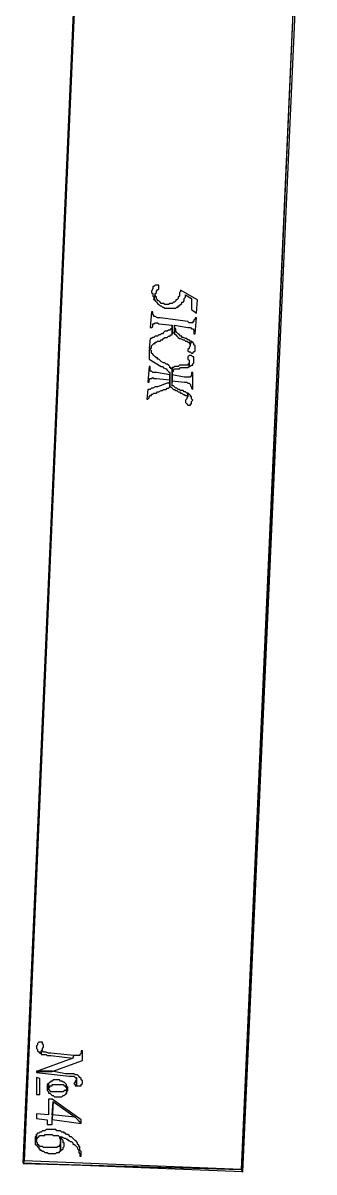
# Model space of a CAD drawing. Extents: x 212106 to 638151, y -1311344 to 1260505.
# Drawn here: x 242249 to 259391, y -86172 to -18412 of the extents above; entities that cross this region are included whole.
import ezdxf

# ---------------------------------------------------------------- set-up
doc = ezdxf.new("R2010")
doc.units = 0
doc.header["$MEASUREMENT"] = 0
doc.layers.add('at_Entity', color=7, linetype='Continuous')

msp = doc.modelspace()

# ---------------------------------------------------------------- linework, layer by layer
at = {"layer": 'at_Entity', "color": 0}
for p, q in [((242249, -85655), (246321, 7481)), ((242249, -85655), (246321, 7481)), ((246321, 7481), (242321, -85520)), ((246321, 7481), (242321, -85520)), ((246321, 7481), (242321, -85520)), ((246321, 7481), (242321, -85520)), ((242321, -85520), (246391, 7413)), ((242321, -85520), (246391, 7413)), ((259247, 6829), (255105, -86027)), ((259247, 6829), (255105, -86027)), ((255176, -86172), (259247, 6829)), ((255176, -86172), (259247, 6829)), ((259391, 6981), (255177, -86156)), ((259391, 6981), (255177, -86156)), ((255177, -86156), (259249, 6835)), ((255177, -86156), (259249, 6835)), ((250035, -33873), (249963, -33948)), ((250106, -33873), (250035, -33873)), ((250177, -33873), (250106, -33873)), ((250106, -33873), (250106, -33873)), ((250249, -33873), (250177, -33873)), ((250249, -33948), (250249, -33873)), ((249892, -34090), (249820, -34231)), ((249820, -34231), (249820, -34297)), ((249820, -34297), (249820, -34297)), ((249820, -34297), (249892, -34373)), ((249963, -33948), (249892, -33948)), ((249892, -33948), (249892, -34014)), ((249892, -34014), (249892, -34014)), ((249892, -34014), (249892, -34090)), ((249892, -34373), (249892, -34448)), ((249892, -34448), (249892, -34514)), ((249892, -34514), (249963, -34589)), ((250034, -34447), (249962, -34739)), ((249963, -34731), (250035, -34448)), ((250034, -34522), (250034, -34447)), ((250106, -34588), (250034, -34522)), ((250034, -34522), (250034, -34522)), ((250035, -34373), (250106, -34297)), ((250035, -34448), (250035, -34373)), ((250035, -34448), (250035, -34448)), ((250106, -34231), (250177, -34156)), ((250106, -34297), (250106, -34231)), ((250177, -34156), (250249, -34090)), ((250177, -34156), (250177, -34156)), ((250249, -34014), (250249, -33948)), ((250249, -34090), (250249, -34014)), ((250249, -34090), (250249, -34090)), ((251463, -34522), (251391, -34588)), ((251534, -34239), (251463, -34305)), ((251463, -34305), (251463, -34381)), ((251463, -34381), (251463, -34447)), ((251463, -34447), (251463, -34522)), ((252534, -34739), (251534, -34164)), ((251534, -34164), (251534, -34164)), ((251534, -34164), (251534, -34239)), ((251820, -34522), (251820, -34447)), ((251820, -34447), (252177, -34664)), ((251820, -34588), (251820, -34522)), ((249962, -34739), (250034, -34739)), ((249963, -34589), (249963, -34655)), ((249963, -34655), (249963, -34731)), ((250034, -34739), (250034, -34805)), ((250034, -34805), (250106, -34880)), ((250106, -34664), (250106, -34588)), ((250177, -34739), (250106, -34664)), ((250106, -34880), (250177, -34946)), ((250177, -34805), (250177, -34739)), ((250249, -34805), (250177, -34805)), ((250177, -34946), (250177, -34946)), ((250177, -34946), (250249, -35022)), ((250319, -34880), (250249, -34805)), ((250249, -35022), (250319, -35097)), ((250391, -34946), (250319, -34880)), ((250319, -35097), (250391, -35097)), ((250463, -34946), (250391, -34946)), ((250391, -35097), (250391, -35097)), ((250391, -35097), (250463, -35163)), ((250534, -34946), (250463, -34946)), ((250463, -35163), (250534, -35163)), ((250605, -35022), (250534, -34946)), ((250534, -35163), (250605, -35238)), ((250677, -35022), (250605, -35022)), ((250748, -35022), (250677, -35022)), ((250820, -35022), (250748, -35022)), ((250892, -34946), (250820, -35022)), ((250962, -34946), (250892, -34946)), ((251034, -34946), (250962, -34946)), ((251106, -34880), (251034, -34946)), ((251034, -34946), (251034, -34946)), ((251177, -34880), (251106, -34880)), ((251249, -34805), (251177, -34880)), ((251319, -34739), (251249, -34739)), ((251249, -34739), (251249, -34805)), ((251249, -35238), (251319, -35163)), ((251391, -34664), (251319, -34739)), ((251319, -35163), (251391, -35163)), ((251391, -34588), (251391, -34588)), ((251391, -34588), (251391, -34664)), ((251391, -35163), (251391, -35097)), ((251391, -35097), (251463, -35097)), ((251463, -35097), (251534, -35022)), ((251534, -35022), (251605, -34946)), ((251534, -35022), (251534, -35022)), ((251605, -34946), (251605, -34880)), ((251605, -34880), (251677, -34880)), ((251677, -34880), (251748, -34805)), ((251748, -34664), (251820, -34588)), ((251748, -34739), (251748, -34664)), ((251748, -34805), (251748, -34739)), ((252177, -34664), (252177, -35304)), ((252463, -35521), (252534, -34739)), ((249820, -35445), (249748, -36377)), ((249892, -35445), (249820, -35445)), ((249892, -35520), (249892, -35445)), ((249892, -35586), (249892, -35520)), ((249963, -35661), (249892, -35586)), ((249963, -35727), (249963, -35661)), ((250035, -35727), (249963, -35727)), ((249963, -35727), (249963, -35727)), ((250177, -35803), (250035, -35727)), ((250035, -35727), (250035, -35727)), ((250249, -35803), (250177, -35803)), ((250320, -35803), (250249, -35803)), ((251963, -36019), (250320, -35803)), ((250605, -35238), (250677, -35238)), ((250677, -35238), (250820, -35238)), ((250820, -35238), (250892, -35238)), ((250892, -35238), (250962, -35238)), ((250962, -35238), (251034, -35238)), ((251034, -35238), (251106, -35238)), ((251106, -35238), (251177, -35238)), ((251177, -35238), (251249, -35238)), ((252177, -35304), (252463, -35521)), ((252392, -35878), (252320, -35944)), ((252392, -36735), (252463, -35803)), ((252463, -35803), (252392, -35803)), ((252392, -35803), (252392, -35803)), ((252392, -35803), (252392, -35878)), ((249748, -36377), (249820, -36377)), ((249820, -36377), (249892, -36302)), ((249820, -36377), (249820, -36377)), ((249892, -36226), (249892, -36160)), ((249892, -36160), (249963, -36160)), ((249892, -36302), (249892, -36226)), ((249963, -36160), (250035, -36085)), ((249963, -36160), (249963, -36160)), ((250035, -36085), (250106, -36085)), ((250106, -36085), (250177, -36085)), ((250177, -36085), (250249, -36160)), ((250249, -36160), (251035, -36226)), ((250819, -36519), (250748, -36594)), ((250891, -36519), (250819, -36519)), ((250963, -36453), (250891, -36519)), ((250891, -36519), (250891, -36519)), ((251034, -36378), (250963, -36453)), ((250963, -36453), (250963, -36453)), ((250963, -36453), (250963, -36453)), ((251034, -36735), (251034, -36236)), ((251034, -36236), (251034, -36236)), ((251034, -36236), (251034, -36312)), ((251034, -36312), (251034, -36378)), ((251035, -36226), (251035, -36735)), ((251177, -36735), (251177, -36226)), ((251177, -36226), (251963, -36377)), ((251177, -36378), (251177, -36236)), ((251177, -36236), (251177, -36735)), ((251177, -36453), (251177, -36378)), ((251249, -36453), (251177, -36453)), ((251249, -36519), (251249, -36453)), ((251249, -36594), (251249, -36519)), ((252035, -36085), (251963, -36019)), ((251963, -36377), (251963, -36377)), ((251963, -36377), (252106, -36377)), ((252177, -36085), (252035, -36085)), ((252106, -36377), (252177, -36443)), ((252249, -36085), (252177, -36085)), ((252177, -36443), (252249, -36443)), ((252320, -36019), (252249, -36019)), ((252249, -36019), (252249, -36085)), ((252249, -36443), (252249, -36443)), ((252249, -36443), (252249, -36443)), ((252249, -36443), (252320, -36518)), ((252320, -35944), (252320, -36019)), ((252320, -36019), (252320, -36019)), ((252320, -36518), (252320, -36584)), ((252320, -36584), (252320, -36659)), ((249748, -37018), (249677, -37592)), ((249820, -37018), (249748, -37018)), ((249748, -37018), (249748, -37018)), ((249891, -36952), (249820, -37018)), ((249963, -36952), (249891, -36952)), ((250034, -36876), (249963, -36952)), ((249963, -36952), (249963, -36952)), ((250177, -36876), (250034, -36876)), ((250034, -37309), (250034, -37234)), ((250034, -37234), (250105, -37234)), ((250105, -37234), (250177, -37168)), ((250248, -36811), (250177, -36876)), ((250177, -37168), (250248, -37168)), ((250320, -36811), (250248, -36811)), ((250248, -37168), (250320, -37168)), ((250391, -36735), (250320, -36811)), ((250320, -37168), (250391, -37093)), ((250463, -36735), (250391, -36735)), ((250391, -37093), (250463, -37093)), ((250534, -36669), (250463, -36735)), ((250463, -37093), (250534, -37018)), ((250606, -36594), (250534, -36669)), ((250534, -37018), (250606, -36952)), ((250748, -36594), (250606, -36594)), ((250606, -36952), (250748, -36952)), ((250748, -36952), (250819, -36876)), ((250819, -36876), (250891, -36876)), ((250891, -36876), (250963, -36811)), ((250963, -36811), (251034, -36811)), ((251034, -36811), (251034, -36735)), ((251035, -36735), (251105, -36659)), ((251105, -36659), (251105, -36659)), ((251105, -36659), (251105, -36659)), ((251105, -36659), (251105, -36659)), ((251105, -36659), (251177, -36735)), ((251177, -36735), (251177, -36735)), ((251177, -36735), (251249, -36811)), ((251319, -36669), (251249, -36594)), ((251249, -36811), (251319, -36876)), ((251391, -36735), (251319, -36669)), ((251319, -36669), (251319, -36669)), ((251319, -36876), (251319, -36876)), ((251319, -36876), (251391, -36952)), ((251462, -36811), (251391, -36735)), ((251391, -36952), (251462, -37018)), ((251534, -36876), (251462, -36811)), ((251462, -37018), (251534, -37018)), ((251605, -36876), (251534, -36876)), ((251534, -36876), (251534, -36876)), ((251534, -37018), (251677, -37093)), ((251605, -36952), (251605, -36876)), ((251677, -36952), (251605, -36952)), ((251820, -37018), (251677, -36952)), ((251677, -37093), (251748, -37093)), ((251748, -37093), (251820, -37168)), ((251892, -37018), (251820, -37018)), ((251820, -37168), (251892, -37168)), ((251962, -37093), (251892, -37018)), ((251892, -37168), (251962, -37234)), ((252034, -37093), (251962, -37093)), ((251962, -37234), (252034, -37234)), ((252105, -37168), (252034, -37093)), ((252034, -37234), (252034, -37309)), ((252177, -37168), (252105, -37168)), ((252105, -37375), (252177, -37168)), ((252177, -37168), (252105, -37384)), ((252177, -37243), (252177, -37168)), ((252247, -37243), (252177, -37243)), ((252319, -37309), (252247, -37243)), ((252320, -36659), (252320, -36735)), ((252320, -36735), (252392, -36735)), ((249677, -37592), (249748, -37592)), ((249748, -37668), (249677, -37668)), ((249677, -37668), (249677, -38242)), ((249748, -37592), (249820, -37592)), ((249819, -37744), (249748, -37668)), ((249819, -37809), (249819, -37744)), ((249819, -37885), (249819, -37809)), ((249891, -37950), (249819, -37885)), ((249820, -37451), (249891, -37375)), ((249820, -37526), (249820, -37451)), ((249820, -37592), (249820, -37526)), ((249891, -37375), (249963, -37309)), ((249891, -37375), (249891, -37375)), ((249963, -37309), (249963, -37309)), ((249963, -37309), (250034, -37309)), ((252034, -37600), (251962, -37666)), ((251962, -37666), (251962, -37742)), ((251962, -37742), (252034, -37807)), ((252034, -37309), (252105, -37309)), ((252105, -37450), (252034, -37525)), ((252034, -37525), (252034, -37525)), ((252034, -37525), (252034, -37600)), ((252034, -37807), (252105, -37807)), ((252105, -37309), (252105, -37375)), ((252105, -37384), (252105, -37384)), ((252105, -37384), (252105, -37450)), ((252105, -37807), (252177, -37883)), ((252177, -37883), (252177, -37883)), ((252177, -37883), (252247, -37883)), ((252247, -37883), (252319, -37807)), ((252319, -37384), (252319, -37309)), ((252390, -37450), (252319, -37384)), ((252319, -37384), (252319, -37384)), ((252319, -37807), (252390, -37742)), ((252319, -37807), (252319, -37807)), ((252390, -37525), (252390, -37450)), ((252390, -37600), (252390, -37525)), ((252390, -37666), (252390, -37600)), ((252390, -37742), (252390, -37666)), ((249677, -38242), (250391, -38665)), ((249962, -38026), (249891, -37950)), ((249891, -37950), (249891, -37950)), ((250034, -38101), (249962, -38026)), ((249962, -38026), (249962, -38026)), ((250105, -38167), (250034, -38101)), ((250034, -38101), (250034, -38101)), ((250177, -38167), (250105, -38167)), ((250177, -38242), (250177, -38167)), ((250248, -38242), (250177, -38242)), ((250320, -38308), (250248, -38242)), ((250391, -38383), (250320, -38308)), ((250533, -38458), (250391, -38383)), ((250605, -38458), (250533, -38458)), ((250676, -38524), (250605, -38458)), ((250748, -38524), (250676, -38524)), ((250819, -38599), (250748, -38524)), ((250891, -38665), (250819, -38599)), ((251463, -38589), (251392, -38665)), ((251535, -38589), (251463, -38589)), ((251677, -38589), (251535, -38589)), ((251749, -38589), (251677, -38589)), ((251892, -38589), (251749, -38589)), ((251963, -38589), (251892, -38589)), ((252034, -38018), (251963, -38093)), ((251963, -38093), (251963, -38159)), ((251963, -38159), (251963, -38159)), ((251963, -38159), (251963, -38234)), ((251963, -38234), (252034, -38300)), ((252035, -38524), (251963, -38524)), ((251963, -38524), (251963, -38524)), ((251963, -38524), (251963, -38589)), ((252106, -38018), (252034, -38018)), ((252034, -38300), (252034, -38300)), ((252034, -38300), (252034, -38375)), ((252034, -38375), (252034, -38450)), ((252034, -38450), (252034, -38657)), ((252035, -38665), (252035, -38448)), ((252035, -38448), (252035, -38524)), ((252177, -38018), (252106, -38018)), ((252106, -38018), (252106, -38018)), ((252106, -38657), (252177, -38591)), ((252249, -38093), (252177, -38018)), ((252177, -38591), (252249, -38591)), ((252320, -38093), (252249, -38093)), ((252249, -38516), (252320, -38450)), ((252249, -38591), (252249, -38516)), ((252320, -38159), (252320, -38093)), ((252320, -38234), (252320, -38159)), ((252320, -38300), (252320, -38234)), ((252320, -38375), (252320, -38300)), ((252320, -38450), (252320, -38375)), ((249676, -38670), (249605, -39600)), ((249748, -38670), (249676, -38670)), ((249748, -38745), (249748, -38670)), ((249748, -38811), (249748, -38745)), ((249748, -38886), (249748, -38811)), ((249748, -38952), (249748, -38886)), ((249819, -38952), (249748, -38952)), ((249890, -39027), (249819, -38952)), ((249819, -38952), (249819, -38952)), ((249962, -39027), (249890, -39027)), ((250033, -39027), (249962, -39027)), ((250105, -39027), (250033, -39027)), ((250890, -39168), (250105, -39027)), ((250391, -38665), (250463, -38665)), ((250463, -38665), (250533, -38740)), ((250533, -38740), (250676, -38816)), ((250676, -38816), (250748, -38881)), ((250748, -38881), (250748, -38881)), ((250748, -38881), (250819, -38957)), ((250819, -38957), (250819, -38957)), ((250819, -38957), (250819, -38957)), ((250819, -38957), (250891, -39022)), ((250890, -39525), (250890, -39102)), ((250890, -39102), (250890, -39168)), ((250891, -38740), (250891, -38665)), ((250962, -38740), (250891, -38740)), ((250891, -39022), (250891, -39022)), ((250891, -39022), (250891, -39098)), ((250891, -39098), (250891, -39521)), ((251033, -38740), (250962, -38816)), ((250962, -38816), (250962, -38740)), ((251033, -39596), (251033, -38740)), ((251034, -39160), (251034, -39094)), ((251034, -39094), (251034, -39592)), ((251749, -39301), (251034, -39160)), ((251034, -39160), (251034, -39160)), ((251106, -38730), (251035, -38730)), ((251035, -38730), (251035, -39595)), ((251035, -39022), (251106, -38947)), ((251035, -39088), (251035, -39022)), ((251035, -39595), (251035, -39088)), ((251177, -38665), (251106, -38730)), ((251106, -38881), (251177, -38806)), ((251106, -38947), (251106, -38881)), ((251106, -38881), (251106, -38881)), ((251249, -38665), (251177, -38665)), ((251177, -38665), (251177, -38665)), ((251177, -38806), (251249, -38806)), ((251320, -38665), (251249, -38665)), ((251249, -38806), (251320, -38806)), ((251392, -38665), (251320, -38665)), ((251320, -38806), (251392, -38806)), ((251392, -38806), (251463, -38806)), ((251463, -38806), (251535, -38730)), ((251535, -38730), (251606, -38730)), ((251606, -38730), (251677, -38730)), ((251677, -38730), (251820, -38730)), ((251892, -39301), (251749, -39301)), ((251820, -38730), (251892, -38730)), ((251892, -38730), (251963, -38730)), ((251963, -39301), (251892, -39301)), ((251963, -38730), (252035, -38665)), ((252034, -39301), (251963, -39301)), ((252034, -38657), (252106, -38657)), ((252106, -39301), (252034, -39301)), ((252035, -38665), (252035, -38665)), ((252106, -38657), (252106, -38657)), ((252177, -39235), (252106, -39235)), ((252106, -39235), (252106, -39301)), ((252249, -39019), (252177, -39019)), ((252177, -39019), (252177, -39019)), ((252177, -39019), (252177, -39094)), ((252177, -39094), (252177, -39160)), ((252177, -39160), (252177, -39235)), ((252249, -40015), (252249, -39019)), ((249605, -39600), (249676, -39600)), ((249676, -39459), (249748, -39384)), ((249676, -39525), (249676, -39459)), ((249676, -39600), (249676, -39525)), ((249676, -39600), (249676, -39600)), ((249748, -39384), (249748, -39384)), ((249748, -39384), (249748, -39384)), ((249748, -39384), (249819, -39384)), ((249820, -39952), (249748, -40017)), ((249819, -39384), (249890, -39309)), ((249891, -39952), (249820, -39952)), ((249890, -39309), (249962, -39384)), ((250034, -39876), (249891, -39952)), ((249962, -39384), (250105, -39384)), ((250177, -39876), (250034, -39876)), ((250105, -39384), (250890, -39459)), ((250749, -39660), (250177, -39876)), ((250677, -40017), (250749, -39952)), ((250820, -39660), (250749, -39660)), ((250749, -39952), (250749, -39952)), ((250749, -39952), (250820, -39952)), ((250891, -39595), (250820, -39660)), ((250820, -39660), (250820, -39660)), ((250820, -39952), (250891, -39876)), ((250890, -39459), (250890, -39525)), ((250891, -39876), (250891, -39520)), ((250891, -39520), (250891, -39520)), ((250891, -39520), (250891, -39595)), ((250891, -39521), (250891, -39878)), ((250891, -39878), (250962, -39878)), ((250962, -39878), (250962, -39878)), ((250962, -39878), (251033, -39953)), ((251033, -39671), (251033, -39596)), ((251033, -39737), (251033, -39671)), ((251033, -39812), (251033, -39737)), ((251105, -39812), (251033, -39812)), ((251033, -39812), (251033, -39812)), ((251033, -39953), (251033, -39953)), ((251033, -39953), (251105, -40029)), ((251034, -39592), (251034, -39517)), ((251034, -39517), (251749, -39592)), ((251034, -39592), (251034, -39592)), ((251176, -39878), (251105, -39812)), ((251248, -39953), (251176, -39878)), ((251176, -39878), (251176, -39878)), ((251319, -39953), (251248, -39953)), ((251391, -40029), (251319, -39953)), ((251749, -39592), (251820, -39592)), ((251820, -39592), (251892, -39592)), ((251892, -39592), (251963, -39658)), ((251963, -39658), (252034, -39658)), ((252034, -39658), (252106, -39733)), ((252106, -39733), (252106, -39733)), ((252106, -39733), (252106, -39733)), ((252106, -39733), (252106, -39808)), ((252106, -39808), (252177, -39874)), ((252177, -39874), (252177, -39949)), ((252177, -39949), (252249, -40015)), ((249606, -40017), (249534, -40590)), ((249534, -40590), (249606, -40590)), ((249677, -40017), (249606, -40017)), ((249606, -40017), (249606, -40017)), ((249606, -40017), (249606, -40017)), ((249606, -40590), (249677, -40515)), ((249606, -40590), (249606, -40590)), ((249748, -40017), (249677, -40017)), ((249677, -40449), (249748, -40374)), ((249677, -40515), (249677, -40449)), ((249748, -40374), (249748, -40374)), ((249748, -40374), (249820, -40374)), ((249820, -40374), (249820, -40308)), ((249820, -40308), (249891, -40308)), ((249891, -40308), (249962, -40233)), ((249962, -40233), (249962, -40233)), ((249962, -40233), (250106, -40233)), ((250106, -40233), (250177, -40158)), ((250177, -40158), (250249, -40158)), ((250249, -40158), (250392, -40092)), ((250249, -40158), (250249, -40158)), ((250392, -40092), (250463, -40092)), ((250463, -40092), (250534, -40017)), ((250534, -40017), (250606, -40017)), ((250606, -40017), (250677, -40017)), ((251105, -40029), (251176, -40029)), ((251176, -40029), (251248, -40094)), ((251248, -40094), (251319, -40094)), ((251319, -40094), (251391, -40170)), ((251462, -40029), (251391, -40029)), ((251391, -40170), (251462, -40170)), ((251534, -40094), (251462, -40029)), ((251462, -40170), (251534, -40236)), ((251677, -40094), (251534, -40094)), ((251534, -40236), (251605, -40236)), ((251605, -40236), (251677, -40311)), ((251748, -40170), (251677, -40094)), ((251677, -40311), (251748, -40311)), ((251820, -40170), (251748, -40170)), ((251748, -40311), (251820, -40386)), ((251891, -40236), (251820, -40170)), ((251820, -40386), (251891, -40386)), ((251892, -40586), (251820, -40662)), ((251963, -40236), (251891, -40236)), ((251891, -40386), (251891, -40386)), ((251891, -40386), (251963, -40452)), ((251963, -40446), (251892, -40511)), ((251892, -40511), (251892, -40586)), ((251892, -40586), (251892, -40586)), ((252035, -40305), (251963, -40230)), ((251963, -40230), (251963, -40446)), ((251963, -40452), (251963, -40236)), ((251963, -40446), (251963, -40446)), ((252106, -40371), (252035, -40305)), ((252106, -40446), (252106, -40371)), ((252178, -40446), (252106, -40446)), ((252178, -40511), (252178, -40446)), ((252178, -40586), (252178, -40511)), ((252249, -40662), (252178, -40586)), ((251820, -40662), (251820, -40727)), ((251820, -40727), (251820, -40802)), ((251820, -40802), (251892, -40868)), ((251892, -40868), (251892, -40868)), ((251892, -40868), (251963, -40943)), ((251963, -40943), (252035, -40943)), ((252035, -40943), (252106, -40943)), ((252106, -40943), (252106, -40868)), ((252106, -40868), (252178, -40868)), ((252178, -40727), (252249, -40662)), ((252178, -40802), (252178, -40727)), ((252178, -40868), (252178, -40802)), ((243177, -78522), (243105, -78595)), ((243105, -78595), (243105, -78595)), ((243105, -78595), (243105, -78668)), ((243248, -78522), (243177, -78522)), ((243392, -78522), (243248, -78522)), ((243248, -78522), (243248, -78522)), ((243392, -78595), (243392, -78522)), ((243463, -78668), (243392, -78595)), ((243105, -78668), (243034, -78732)), ((243034, -78732), (243034, -78806)), ((243034, -78806), (243034, -78806)), ((243034, -78806), (243034, -78879)), ((243034, -78879), (243105, -78952)), ((243105, -78952), (243105, -79025)), ((243105, -79025), (243177, -79089)), ((243177, -79089), (243177, -79089)), ((243177, -79089), (243248, -79163)), ((243248, -79163), (243319, -79163)), ((243319, -79025), (243392, -78952)), ((243319, -79163), (243319, -79025)), ((243319, -79025), (243319, -79025)), ((243391, -79023), (243320, -79023)), ((243320, -79023), (243320, -79169)), ((243320, -79169), (243320, -79233)), ((243320, -79233), (243391, -79233)), ((243462, -79096), (243391, -79023)), ((243391, -79233), (243462, -79233)), ((243392, -78879), (243463, -78806)), ((243392, -78952), (243392, -78879)), ((243392, -78879), (243392, -78879)), ((243534, -79096), (243462, -79096)), ((243462, -79096), (243462, -79096)), ((243462, -79096), (243462, -79096)), ((243462, -79233), (243534, -79233)), ((243463, -78732), (243463, -78668)), ((243463, -78806), (243463, -78732)), ((243605, -79096), (243534, -79096)), ((243534, -79233), (243605, -79233)), ((243748, -79169), (243605, -79096)), ((243605, -79233), (243677, -79306)), ((243819, -79169), (243748, -79169)), ((243892, -79169), (243819, -79169)), ((245249, -79306), (243892, -79169)), ((245677, -79169), (245605, -79233)), ((245605, -79233), (245605, -79306)), ((245748, -79023), (245677, -79023)), ((245677, -79023), (245677, -79023)), ((245677, -79023), (245677, -79096)), ((245677, -79096), (245677, -79169)), ((245748, -79590), (245748, -79023)), ((245177, -79453), (243034, -80239)), ((243677, -79306), (243819, -79306)), ((243819, -79306), (243892, -79306)), ((243892, -79306), (245177, -79453)), ((243963, -80239), (245748, -79590)), ((245177, -79453), (245249, -79306)), ((245249, -79306), (245177, -79453)), ((245320, -79306), (245249, -79306)), ((245463, -79306), (245320, -79306)), ((245534, -79306), (245463, -79306)), ((245463, -79306), (245463, -79306)), ((245605, -79306), (245534, -79306)), ((243963, -80233), (243034, -80233)), ((243034, -80233), (243034, -80306)), ((243034, -80239), (243963, -80239)), ((243034, -80306), (244963, -80517)), ((243248, -80667), (243034, -80594)), ((243034, -80594), (243034, -81591)), ((244748, -80380), (243963, -80233)), ((244892, -80380), (244748, -80380)), ((244963, -80380), (244892, -80380)), ((245106, -80380), (244963, -80380)), ((244963, -80517), (245034, -80517)), ((245034, -80517), (245106, -80517)), ((245177, -80380), (245106, -80380)), ((245106, -80517), (245248, -80517)), ((245248, -80380), (245177, -80380)), ((245320, -80444), (245248, -80380)), ((245248, -80517), (245320, -80590)), ((245463, -80444), (245320, -80444)), ((245320, -80444), (245320, -80444)), ((245320, -80444), (245320, -80444)), ((245320, -80590), (245320, -80590)), ((245320, -80590), (245392, -80590)), ((245392, -80590), (245392, -80663)), ((245534, -80517), (245463, -80444)), ((245606, -80590), (245534, -80517)), ((245534, -80517), (245534, -80517)), ((245677, -80663), (245606, -80590)), ((245606, -80590), (245606, -80590)), ((243248, -81591), (243248, -80667)), ((243749, -80944), (243677, -81017)), ((243677, -81017), (243677, -81090)), ((243677, -81090), (243677, -81154)), ((243677, -81154), (243677, -81227)), ((243677, -81227), (243677, -81227)), ((243677, -81227), (243677, -81300)), ((243677, -81300), (243677, -81373)), ((243820, -80880), (243749, -80944)), ((243749, -81227), (243749, -80944)), ((243749, -80944), (243749, -81237)), ((243749, -81237), (243820, -81164)), ((243749, -81300), (243749, -81227)), ((243749, -81237), (243749, -81237)), ((243820, -81373), (243749, -81300)), ((243892, -80880), (243820, -80880)), ((243820, -80880), (243820, -80880)), ((243820, -81164), (243820, -81090)), ((243820, -81090), (243892, -81090)), ((243963, -80807), (243892, -80807)), ((243892, -80807), (243892, -80880)), ((243892, -81090), (243963, -81090)), ((244034, -80734), (243963, -80807)), ((243963, -81090), (243963, -81017)), ((243963, -81017), (244034, -81017)), ((244105, -80734), (244034, -80734)), ((244034, -81017), (244177, -81017)), ((244177, -80734), (244105, -80734)), ((244249, -80734), (244177, -80734)), ((244177, -81017), (244249, -81017)), ((244320, -80734), (244249, -80734)), ((244249, -81017), (244320, -81017)), ((244392, -80734), (244320, -80734)), ((244320, -81017), (244392, -81017)), ((244463, -80807), (244392, -80734)), ((244392, -81017), (244463, -81017)), ((244534, -80807), (244463, -80807)), ((244463, -81017), (244534, -81017)), ((244605, -80880), (244534, -80807)), ((244534, -81017), (244605, -81017)), ((244677, -80880), (244605, -80880)), ((244605, -81017), (244677, -81090)), ((244749, -80944), (244677, -80880)), ((244677, -81090), (244749, -81090)), ((244820, -81017), (244749, -80944)), ((244749, -80944), (244749, -80944)), ((244749, -81090), (244749, -81164)), ((244749, -81164), (244820, -81164)), ((244821, -81300), (244749, -81373)), ((244820, -81090), (244820, -81017)), ((244891, -81164), (244820, -81090)), ((244820, -81164), (244820, -81237)), ((244820, -81237), (244820, -81520)), ((244821, -81519), (244821, -81227)), ((244821, -81227), (244821, -81227)), ((244821, -81227), (244821, -81300)), ((244891, -81237), (244891, -81164)), ((244891, -81310), (244891, -81237)), ((244891, -81374), (244891, -81310)), ((245320, -80874), (245248, -80947)), ((245248, -80947), (245248, -80947)), ((245248, -80947), (245320, -81021)), ((245392, -80737), (245320, -80810)), ((245320, -80810), (245320, -80810)), ((245320, -80810), (245320, -80874)), ((245320, -81021), (245320, -81094)), ((245320, -81094), (245392, -81094)), ((245392, -80663), (245392, -81093)), ((245392, -81094), (245392, -80664)), ((245392, -80664), (245392, -80737)), ((245392, -81093), (245463, -81093)), ((245463, -81093), (245534, -81093)), ((245534, -81093), (245606, -81093)), ((245606, -81093), (245677, -81093)), ((245677, -80736), (245677, -80663)), ((245748, -80800), (245677, -80736)), ((245677, -81020), (245748, -80946)), ((245677, -81093), (245677, -81020)), ((245677, -81093), (245677, -81093)), ((245748, -80873), (245748, -80800)), ((245748, -80946), (245748, -80873)), ((243034, -81591), (243248, -81591)), ((243677, -81373), (243749, -81446)), ((243749, -81446), (243749, -81519)), ((243749, -81519), (243820, -81519)), ((243963, -81875), (243749, -81875)), ((243749, -81875), (243749, -82806)), ((243892, -81446), (243820, -81373)), ((243820, -81373), (243820, -81373)), ((243820, -81519), (243820, -81519)), ((243820, -81519), (243892, -81583)), ((243963, -81446), (243892, -81446)), ((243892, -81583), (243963, -81656)), ((244035, -81446), (243963, -81446)), ((243963, -81656), (244035, -81656)), ((245678, -83090), (243963, -81875)), ((244106, -81446), (244035, -81446)), ((244035, -81656), (244106, -81729)), ((244177, -81446), (244106, -81446)), ((244106, -81729), (244177, -81729)), ((244249, -81446), (244177, -81446)), ((244177, -81729), (244249, -81729)), ((244321, -81446), (244249, -81446)), ((244249, -81729), (244321, -81729)), ((244392, -81446), (244321, -81446)), ((244321, -81729), (244392, -81729)), ((244463, -81446), (244392, -81446)), ((244392, -81729), (244463, -81729)), ((244535, -81446), (244463, -81446)), ((244463, -81729), (244535, -81729)), ((244606, -81446), (244535, -81446)), ((244535, -81446), (244535, -81446)), ((244535, -81729), (244606, -81656)), ((244677, -81373), (244606, -81446)), ((244606, -81656), (244677, -81656)), ((244749, -81373), (244677, -81373)), ((244677, -81656), (244749, -81583)), ((244749, -81583), (244821, -81519)), ((244749, -81583), (244749, -81583)), ((244820, -81447), (244891, -81374)), ((244820, -81520), (244820, -81447)), ((244891, -81374), (244891, -81374)), ((243963, -82800), (244035, -82015)), ((244035, -82015), (243963, -83083)), ((243963, -83090), (244035, -82021)), ((244035, -82021), (245320, -82943)), ((243749, -82806), (243035, -82733)), ((243035, -82733), (243035, -83016)), ((243035, -83016), (243678, -83090)), ((243678, -83090), (243678, -83373)), ((245320, -82946), (243963, -82800)), ((243963, -83083), (245677, -83302)), ((243963, -83373), (243963, -83090)), ((245320, -82943), (245678, -83300)), ((245677, -83302), (245320, -82946)), ((245678, -83300), (245678, -83090)), ((243035, -84020), (242963, -84093)), ((243105, -83878), (243034, -83951)), ((243034, -83951), (243034, -84306)), ((243035, -84303), (243035, -83947)), ((243035, -83947), (243035, -84020)), ((243176, -83878), (243105, -83878)), ((243105, -83878), (243105, -83878)), ((243248, -83814), (243176, -83878)), ((243320, -83814), (243248, -83814)), ((243391, -83741), (243320, -83814)), ((243463, -83741), (243391, -83741)), ((243534, -83741), (243463, -83741)), ((243605, -83668), (243534, -83741)), ((243534, -84024), (243534, -83951)), ((243534, -83951), (243605, -83951)), ((243677, -83668), (243605, -83668)), ((243605, -83951), (243677, -83951)), ((243748, -83668), (243677, -83668)), ((243677, -83951), (243748, -83951)), ((243678, -83373), (243963, -83373)), ((243819, -83668), (243748, -83668)), ((243748, -83951), (243819, -83951)), ((243891, -83668), (243819, -83668)), ((243819, -83951), (243891, -83951)), ((243963, -83668), (243891, -83668)), ((243891, -83951), (243891, -83951)), ((243891, -83951), (243963, -83951)), ((244034, -83668), (243963, -83668)), ((243963, -83951), (244034, -84024)), ((244105, -83668), (244034, -83668)), ((244177, -83668), (244105, -83668)), ((244248, -83741), (244177, -83668)), ((244319, -83741), (244248, -83741)), ((244462, -83741), (244319, -83741)), ((244534, -83814), (244462, -83741)), ((244606, -83814), (244534, -83814)), ((244677, -83814), (244606, -83814)), ((244677, -83878), (244677, -83814)), ((244748, -83878), (244677, -83878)), ((244819, -83951), (244748, -83878)), ((244891, -83951), (244819, -83951)), ((244962, -84024), (244891, -83951)), ((242963, -84093), (242963, -84093)), ((242963, -84093), (242963, -84157)), ((242963, -84157), (242963, -84230)), ((242963, -84230), (242963, -84303)), ((242963, -84303), (242963, -84376)), ((242963, -84376), (242963, -84449)), ((242963, -84449), (242963, -84522)), ((242963, -84522), (243035, -84586)), ((243034, -84243), (243105, -84170)), ((243034, -84306), (243034, -84243)), ((243034, -84306), (243034, -84306)), ((243035, -84376), (243035, -84303)), ((243106, -84449), (243035, -84376)), ((243035, -84586), (243035, -84586)), ((243035, -84586), (243106, -84659)), ((243105, -84170), (243176, -84097)), ((243106, -84522), (243106, -84449)), ((243177, -84586), (243106, -84522)), ((243106, -84659), (243177, -84732)), ((243176, -84097), (243248, -84024)), ((243176, -84097), (243176, -84097)), ((243176, -84097), (243176, -84097)), ((243249, -84659), (243177, -84586)), ((243177, -84586), (243177, -84586)), ((243248, -84024), (243320, -84024)), ((243320, -84659), (243249, -84659)), ((243320, -84024), (243391, -84024)), ((243391, -84659), (243320, -84659)), ((243391, -84024), (243534, -84024)), ((243463, -84732), (243391, -84659)), ((244034, -84024), (244177, -84024)), ((244177, -84024), (244248, -84024)), ((244248, -84024), (244319, -84024)), ((244320, -84659), (244248, -84732)), ((244319, -84024), (244391, -84097)), ((244392, -84659), (244320, -84659)), ((244391, -84097), (244391, -84170)), ((244391, -84170), (244462, -84243)), ((244463, -84522), (244392, -84586)), ((244392, -84586), (244392, -84659)), ((244462, -84306), (244462, -84097)), ((244462, -84097), (244462, -84097)), ((244462, -84097), (244534, -84097)), ((244462, -84243), (244462, -84306)), ((244462, -84306), (244462, -84306)), ((244534, -84160), (244463, -84087)), ((244463, -84087), (244463, -84306)), ((244463, -84306), (244463, -84370)), ((244463, -84370), (244463, -84370)), ((244463, -84370), (244463, -84944)), ((244463, -84950), (244463, -84376)), ((244463, -84376), (244463, -84449)), ((244463, -84449), (244463, -84522)), ((244463, -84522), (244463, -84522)), ((244534, -84097), (244677, -84170)), ((244534, -84233), (244534, -84160)), ((244606, -84306), (244534, -84233)), ((244606, -84370), (244606, -84306)), ((244606, -84443), (244606, -84370)), ((244678, -84443), (244606, -84443)), ((244606, -84725), (244678, -84661)), ((244677, -84170), (244748, -84170)), ((244678, -84516), (244678, -84443)), ((244678, -84589), (244678, -84516)), ((244678, -84661), (244678, -84589)), ((244748, -84170), (244819, -84243)), ((244819, -84243), (244891, -84243)), ((244891, -84243), (244891, -84306)), ((244891, -84306), (244962, -84306)), ((245033, -84097), (244962, -84024)), ((244962, -84306), (245033, -84379)), ((245105, -84097), (245033, -84097)), ((245033, -84379), (245105, -84379)), ((245177, -84170), (245105, -84097)), ((245105, -84379), (245177, -84452)), ((245248, -84243), (245177, -84170)), ((245177, -84452), (245177, -84525)), ((245177, -84525), (245248, -84525)), ((245320, -84306), (245248, -84243)), ((245248, -84243), (245248, -84243)), ((245248, -84525), (245248, -84525)), ((245248, -84525), (245320, -84598)), ((245391, -84379), (245320, -84306)), ((245320, -84598), (245391, -84671)), ((245462, -84452), (245391, -84379)), ((245391, -84671), (245462, -84735)), ((245462, -84525), (245462, -84452)), ((245533, -84598), (245462, -84525)), ((245533, -84671), (245533, -84598)), ((245605, -84671), (245533, -84671)), ((245605, -84735), (245605, -84671)), ((243177, -84732), (243177, -84805)), ((243177, -84805), (243249, -84805)), ((243249, -84805), (243249, -84878)), ((243249, -84878), (243320, -84878)), ((243320, -84878), (243391, -84950)), ((243391, -84950), (243463, -84950)), ((243534, -84732), (243463, -84732)), ((243463, -84950), (243534, -85014)), ((243678, -84732), (243534, -84732)), ((243534, -85014), (243605, -85014)), ((243605, -85014), (243678, -85014)), ((243749, -84732), (243678, -84732)), ((243678, -84732), (243678, -84732)), ((243678, -85014), (243749, -85087)), ((243820, -84732), (243749, -84732)), ((243749, -85087), (243892, -85087)), ((243892, -84732), (243820, -84732)), ((243963, -84732), (243892, -84732)), ((243892, -85087), (243963, -85087)), ((244034, -84732), (243963, -84732)), ((243963, -85087), (244034, -85087)), ((244106, -84732), (244034, -84732)), ((244034, -85087), (244106, -85087)), ((244177, -84732), (244106, -84732)), ((244106, -85087), (244177, -85087)), ((244248, -84732), (244177, -84732)), ((244177, -85087), (244248, -85014)), ((244248, -85014), (244320, -85014)), ((244320, -85014), (244392, -85014)), ((244392, -85014), (244392, -84950)), ((244392, -84950), (244463, -84950)), ((244463, -84944), (244534, -84871)), ((244534, -84871), (244606, -84798)), ((244606, -84798), (244606, -84725)), ((244606, -84798), (244606, -84798)), ((245462, -84735), (245462, -84808)), ((245462, -84808), (245533, -84881)), ((245533, -84881), (245533, -84881)), ((245533, -84881), (245533, -84954)), ((245533, -84954), (245533, -85027)), ((245533, -85027), (245605, -85100)), ((245605, -84808), (245605, -84735)), ((245605, -84881), (245605, -84808)), ((245676, -84954), (245605, -84881)), ((245605, -85100), (245605, -85164)), ((245605, -85164), (245605, -85237)), ((245605, -85237), (245676, -85237)), ((245676, -85027), (245676, -84954)), ((245676, -85100), (245676, -85027)), ((245676, -85237), (245676, -85100)), ((245676, -85100), (245676, -85100)), ((242321, -85519), (242249, -85665)), ((242321, -85519), (242249, -85665)), ((242321, -85520), (242249, -85655)), ((242321, -85520), (242249, -85655)), ((242249, -85659), (255106, -86014)), ((255177, -86160), (242249, -85659)), ((242249, -85659), (255106, -86014)), ((255177, -86160), (242249, -85659)), ((242249, -85665), (255105, -86020)), ((242249, -85665), (255105, -86020)), ((255105, -86020), (242321, -85519)), ((255105, -86020), (242321, -85519)), ((255105, -86027), (255176, -86172)), ((255105, -86027), (255176, -86172)), ((255106, -86014), (255177, -86160)), ((255106, -86014), (255177, -86160))]:
    msp.add_line(p, q, dxfattribs=at)

doc.saveas('drawing.dxf')
